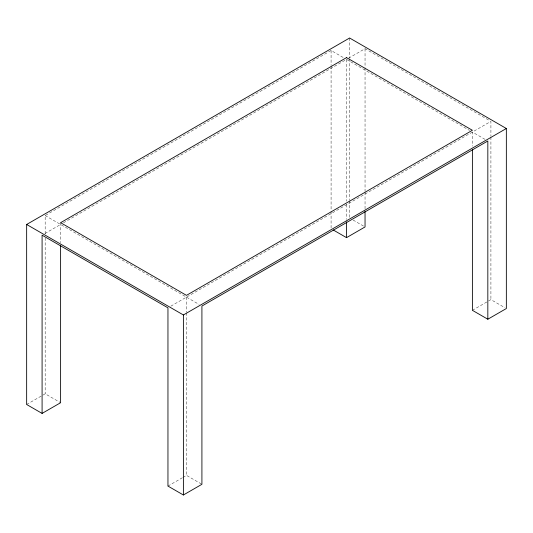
<?xml version="1.0" encoding="UTF-8"?>
<svg xmlns="http://www.w3.org/2000/svg" width="533" height="533" viewBox="0 0 533 533"><rect width="100%" height="100%" fill="white"/><g stroke="black" fill="none" stroke-linecap="round" stroke-linejoin="round"><path stroke-width="0.4" stroke-dasharray="2.67 2" d="M45.172 233.794L45.172 215.559L331.086 50.488L343.712 57.777M44.939 233.521L60.609 224.473M63.487 222.807L346.523 59.403L469.513 130.412M348.655 58.164L365.045 48.703L490.193 120.958M170.807 306.189L490.913 121.377L490.913 136.301M26.65 404.494L45.172 393.8L60.609 402.715M167.955 486.076L182.206 477.848M182.919 477.441L186.477 475.383L201.914 484.297M472.391 310.313L490.913 299.619L504.944 307.721M485.023 139.36L472.391 132.071L472.391 146.162M353.119 220.062L363.639 226.139M45.172 215.559L199.109 304.43M490.913 137.128L490.913 299.619M365.045 48.703L365.045 66.945M365.045 67.771L365.045 191.3M365.045 192.127L365.045 209.536M349.608 38.01L349.608 57.924M349.608 58.75L349.608 199.782M349.608 200.615L349.608 218.037M346.523 59.403L346.523 201.168M346.523 204.479L346.523 219.403M331.086 50.488L331.086 65.412M331.086 66.239L331.086 210.488M331.086 211.321L331.086 228.73M186.477 297.141L186.477 312.065M186.477 312.891L186.477 475.383M60.609 222.687L60.609 242.708M45.172 237.945L45.172 393.8"/><path stroke-width="0.8" d="M60.609 245.193L60.609 402.715L42.087 413.408L26.65 404.494L26.65 224.473L349.608 38.01L506.35 128.506L506.35 308.527L487.828 319.227L472.391 310.313L472.391 149.48M26.65 224.473L183.392 314.963L506.35 128.506M333.192 229.943L346.523 237.645L365.045 226.945L365.045 211.195M42.087 413.408L42.087 235.166L167.955 307.834L167.955 486.076L183.392 494.99L201.914 484.297L201.914 306.055L487.828 140.985L487.828 319.227M346.523 221.888L346.523 237.645M183.392 314.963L183.392 494.99M346.523 57.617L60.609 222.687L186.477 295.355L472.391 130.285L346.523 57.617"/></g></svg>
